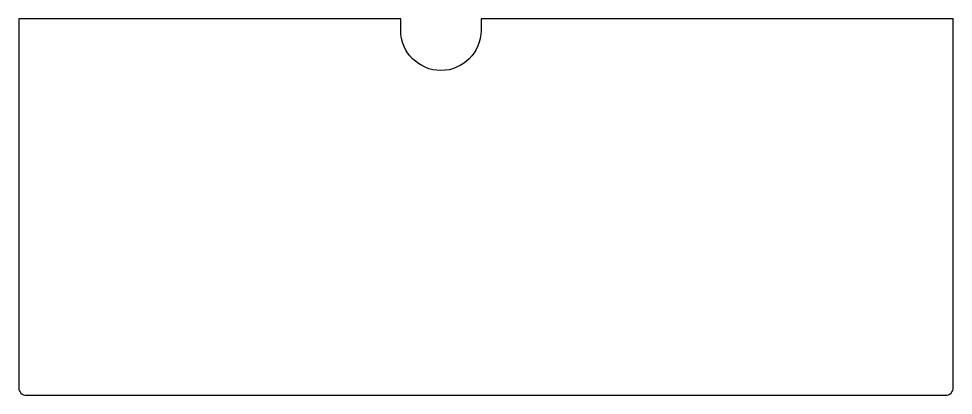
# Model space of a CAD drawing. Header units: millimetres. Extents: x -258 to -18, y -97 to 0.
import ezdxf

# ---------------------------------------------------------------- set-up
doc = ezdxf.new("R2010")
doc.units = ezdxf.units.MM
doc.layers.get('0').update_dxf_attribs({"linetype": 'CONTINUOUS'})

msp = doc.modelspace()

# ---------------------------------------------------------------- linework, layer by layer
msp.add_lwpolyline([(-258.08, -94.81, 0.414214), (-256.08, -96.81), (-19.97, -96.81, 0.414214), (-17.97, -94.81), (-17.97, 0), (-139.29, 0), (-139.29, -3, -1), (-159.92, -3), (-159.92, 0), (-258.08, 0)], format="xyb", close=True)

doc.saveas('drawing.dxf')
